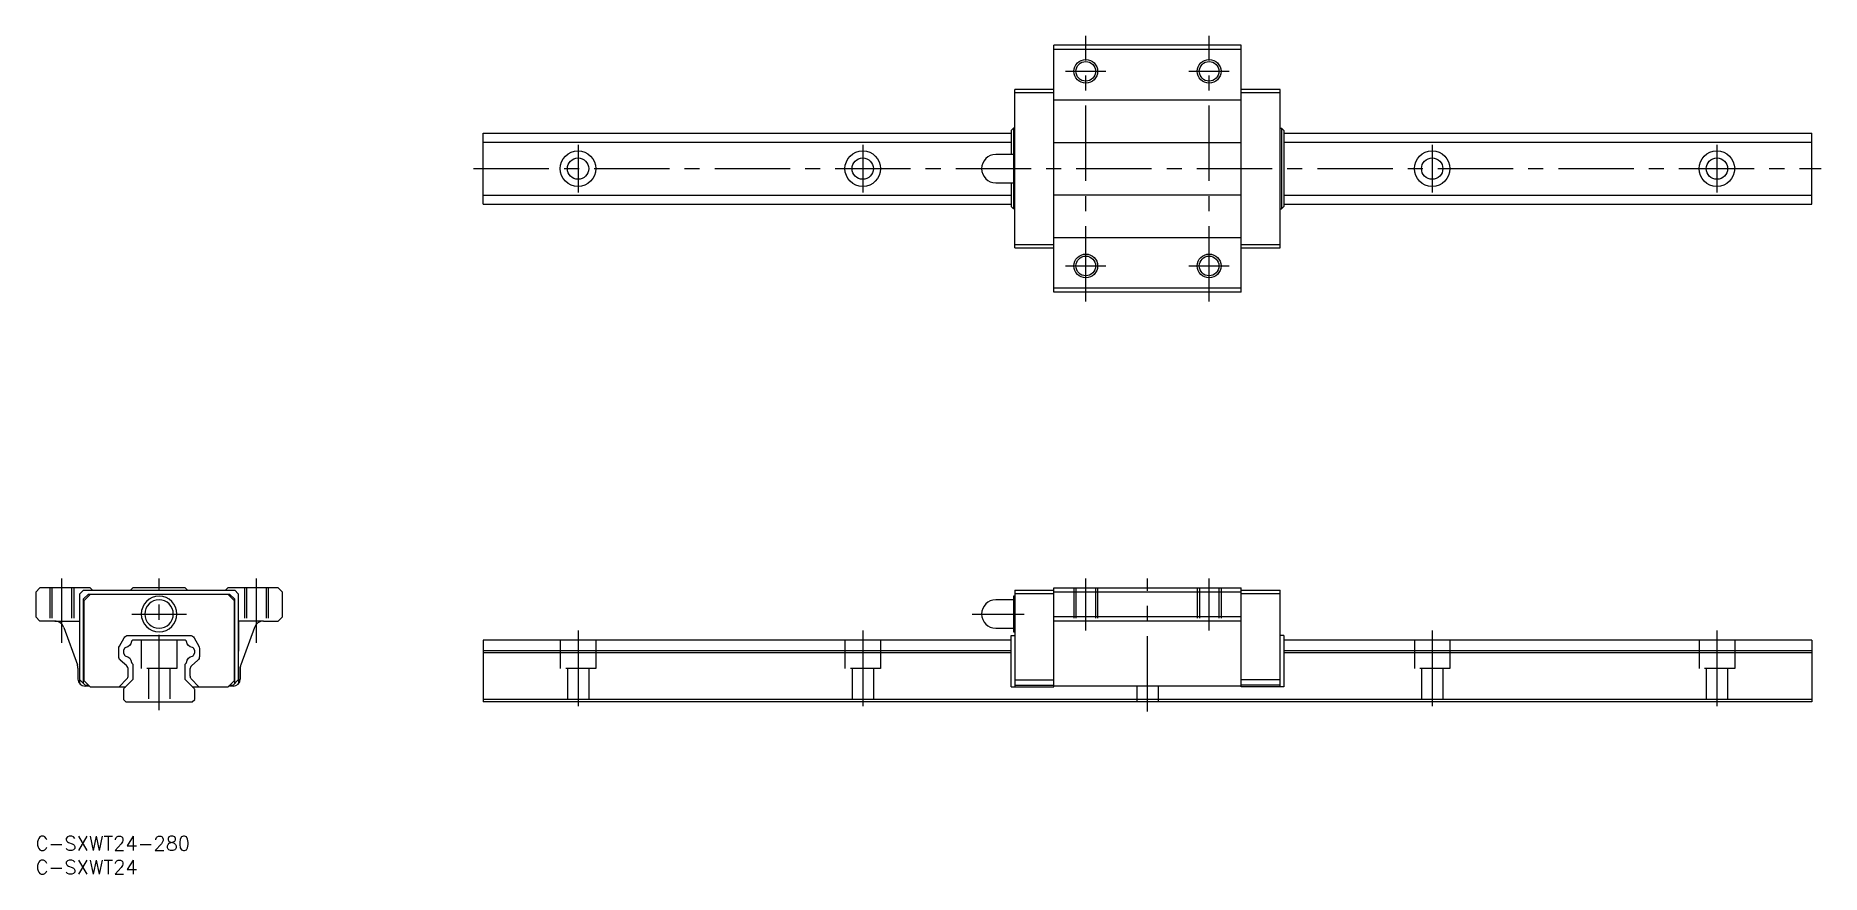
# Model space of a CAD drawing. Extents: x 0 to 376, y -8 to 169.
import ezdxf

# ---------------------------------------------------------------- set-up
doc = ezdxf.new("R2010")
doc.units = 0
doc.header["$LTSCALE"] = 0.5
doc.linetypes.add('CENTER', pattern=[50.8, 31.75, -6.35, 6.35, -6.35])
doc.linetypes.add('DASHED', pattern=[19.05, 12.7, -6.35])
for name, color, linetype in [('MSM_CENTER', 1, 'CENTER'), ('MSM_CONTINUOUS', 7, 'CONTINUOUS'), ('MSM_DASHED', 4, 'DASHED'), ('MSM_NARROW', 5, 'CONTINUOUS'), ('MSM_PART_NUMBER', 7, 'CONTINUOUS')]:
    doc.layers.add(name, color=color, linetype=linetype)
doc.styles.get("Standard").update_dxf_attribs({"font": 'txt.shx', "height": 3, "bigfont": 'bigfont.shx'})

# ---------------------------------------------------------------- blocks, each defined once
blk = doc.blocks.new('*U48')
at = {"layer": 'MSM_PART_NUMBER'}
blk.add_text('C-SXWT24-280', height=3, dxfattribs=at).set_placement((0, -3))
blk = doc.blocks.new('*U49')
at = {"layer": 'MSM_PART_NUMBER'}
blk.add_text('C-SXWT24', height=3, dxfattribs=at).set_placement((0, -8))

msp = doc.modelspace()

# ---------------------------------------------------------------- linework, layer by layer
at = {"layer": 'MSM_CENTER'}
for p, q in [((221.29, 112.65), (221.29, 168.65)), ((247.29, 112.65), (247.29, 168.65)), ((217.04, 161.15), (225.54, 161.15)), ((243.04, 161.15), (251.54, 161.15)), ((114.29, 145.65), (114.29, 135.65)), ((174.29, 145.65), (174.29, 135.65)), ((294.29, 145.65), (294.29, 135.65)), ((354.29, 145.65), (354.29, 135.65)), ((92.29, 140.65), (376.29, 140.65)), ((217.04, 120.15), (225.54, 120.15)), ((243.04, 120.15), (251.54, 120.15)), ((5.5, 40.78), (5.5, 54.32)), ((26, 26.58), (26, 54.32)), ((46.5, 40.78), (46.5, 54.32)), ((221.29, 43.32), (221.29, 54.32)), ((234.29, 26.32), (234.29, 54.32)), ((247.29, 43.32), (247.29, 54.32)), ((20.25, 46.82), (31.75, 46.82)), ((197.34, 46.82), (208.34, 46.82)), ((114.29, 43.32), (114.29, 26.32)), ((174.29, 43.32), (174.29, 26.32)), ((294.29, 43.32), (294.29, 26.32)), ((354.29, 43.32), (354.29, 26.32))]:
    msp.add_line(p, q, dxfattribs=at)
at = {"layer": 'MSM_CONTINUOUS'}
for p, q in [((254.04, 166.65), (214.54, 166.65)), ((214.54, 114.65), (214.54, 166.65)), ((254.04, 165.75), (214.54, 165.75)), ((254.04, 114.65), (254.04, 166.65)), ((206.34, 123.95), (206.34, 157.35)), ((214.54, 157.35), (206.34, 157.35)), ((214.54, 156.6), (206.34, 156.6)), ((214.54, 155.15), (254.04, 155.15)), ((262.24, 157.35), (254.04, 157.35)), ((262.24, 156.6), (254.04, 156.6)), ((262.24, 123.95), (262.24, 157.35)), ((94.29, 148.15), (205.54, 148.15)), ((94.29, 133.15), (94.29, 148.15)), ((206.04, 149.15), (205.54, 148.65)), ((205.54, 148.65), (205.54, 143.65)), ((206.04, 149.15), (206.04, 132.15)), ((206.34, 149.15), (206.04, 149.15)), ((262.24, 149.15), (262.54, 149.15)), ((262.54, 149.15), (262.54, 132.15)), ((262.54, 149.15), (263.04, 148.65)), ((263.04, 148.65), (263.04, 132.65)), ((263.04, 148.15), (374.29, 148.15)), ((374.29, 133.15), (374.29, 148.15)), ((94.29, 146.25), (205.54, 146.25)), ((206.04, 143.65), (202.34, 143.65)), ((206.34, 144.4), (206.04, 144.4)), ((214.54, 146.15), (254.04, 146.15)), ((263.04, 146.25), (374.29, 146.25)), ((202.34, 137.65), (206.04, 137.65)), ((205.54, 137.65), (205.54, 132.65)), ((206.04, 136.9), (206.34, 136.9)), ((94.29, 135.05), (205.54, 135.05)), ((94.29, 133.15), (205.54, 133.15)), ((206.04, 132.15), (205.54, 132.65)), ((206.34, 132.15), (206.04, 132.15)), ((214.54, 135.15), (254.04, 135.15)), ((262.24, 132.15), (262.54, 132.15)), ((262.54, 132.15), (263.04, 132.65)), ((263.04, 135.05), (374.29, 135.05)), ((263.04, 133.15), (374.29, 133.15)), ((206.34, 124.7), (214.54, 124.7)), ((214.54, 126.15), (254.04, 126.15)), ((254.04, 124.7), (262.24, 124.7)), ((206.34, 123.95), (214.54, 123.95)), ((254.04, 123.95), (262.24, 123.95)), ((214.54, 115.55), (254.04, 115.55)), ((254.04, 114.65), (214.54, 114.65)), ((0.9, 52.32), (0, 51.42)), ((0, 51.42), (0, 46.22)), ((11.5, 52.32), (0.9, 52.32)), ((10.05, 51.82), (9.3, 51.07)), ((9.3, 32.98), (9.3, 51.07)), ((10.05, 51.82), (41.95, 51.82)), ((10.1, 49.99), (11.13, 51.02)), ((10.1, 32.18), (10.1, 49.99)), ((11.45, 50.92), (10.2, 49.67)), ((10.2, 32.77), (10.2, 49.67)), ((11.13, 51.02), (40.87, 51.02)), ((40.55, 50.92), (11.45, 50.92)), ((12, 51.82), (11.5, 52.32)), ((20.5, 52.32), (20, 51.82)), ((31.5, 52.32), (20.5, 52.32)), ((32, 51.82), (31.5, 52.32)), ((40.5, 52.32), (40, 51.82)), ((51.1, 52.32), (40.5, 52.32)), ((41.8, 49.67), (40.55, 50.92)), ((40.87, 51.02), (41.9, 49.99)), ((41.8, 49.67), (41.8, 32.77)), ((41.9, 49.99), (41.9, 32.18)), ((42.7, 51.07), (41.95, 51.82)), ((42.7, 51.07), (42.7, 32.98)), ((52, 51.42), (51.1, 52.32)), ((52, 46.22), (52, 51.42)), ((206.04, 49.82), (202.34, 49.82)), ((206.34, 50.57), (206.04, 50.57)), ((206.04, 50.57), (206.04, 43.07)), ((206.34, 51.82), (206.34, 31.52)), ((206.34, 51.82), (214.54, 51.82)), ((214.54, 51.07), (206.34, 51.07)), ((214.54, 31.52), (214.54, 52.32)), ((214.54, 52.32), (254.04, 52.32)), ((254.04, 51.42), (214.54, 51.42)), ((254.04, 31.52), (254.04, 52.32)), ((254.04, 51.82), (262.24, 51.82)), ((262.24, 51.07), (254.04, 51.07)), ((262.24, 31.52), (262.24, 51.82)), ((0.9, 45.32), (0, 46.22)), ((4.03, 45.32), (0.9, 45.32)), ((47.97, 45.32), (51.1, 45.32)), ((52, 46.22), (51.1, 45.32)), ((254.04, 46.22), (214.54, 46.22)), ((254.04, 45.32), (214.54, 45.32)), ((5.91, 44.01), (8.78, 36.13)), ((17.63, 40.06), (18.61, 41.81)), ((19.48, 42.32), (32.52, 42.32)), ((33.39, 41.81), (34.37, 40.06)), ((46.09, 44.01), (43.22, 36.13)), ((202.34, 43.82), (206.04, 43.82)), ((205.54, 31.52), (205.54, 42.32)), ((205.54, 42.32), (206.34, 42.32)), ((206.04, 43.07), (206.34, 43.07)), ((263.04, 42.32), (262.24, 42.32)), ((263.04, 42.32), (263.04, 31.52)), ((17.5, 37.86), (17.5, 39.57)), ((18.74, 39.62), (18.5, 39.11)), ((18.5, 39.11), (18.5, 38.64)), ((18.5, 38.64), (18.74, 38.13)), ((20.4, 41.32), (20.28, 41.2)), ((31.6, 41.32), (20.4, 41.32)), ((31.72, 41.2), (31.6, 41.32)), ((33.5, 39.11), (33.26, 39.62)), ((33.26, 38.13), (33.5, 38.64)), ((33.5, 38.64), (33.5, 39.11)), ((34.5, 39.57), (34.5, 37.86)), ((205.54, 41.32), (94.29, 41.32)), ((94.29, 41.32), (94.29, 28.32)), ((94.29, 39.11), (205.54, 39.11)), ((205.54, 38.64), (94.29, 38.64)), ((374.29, 41.32), (263.04, 41.32)), ((263.04, 39.11), (374.29, 39.11)), ((374.29, 38.64), (263.04, 38.64)), ((374.29, 41.32), (374.29, 28.32)), ((8.9, 35.45), (8.9, 33.12)), ((19.17, 35.92), (17.83, 37.12)), ((19.5, 33.85), (19.5, 35.18)), ((20.28, 36.46), (20.41, 36.33)), ((20.5, 36.12), (20.5, 33.15)), ((31.5, 33.15), (31.5, 36.12)), ((31.59, 36.33), (31.72, 36.46)), ((32.5, 35.18), (32.5, 33.85)), ((34.17, 37.12), (32.83, 35.92)), ((43.1, 35.45), (43.1, 33.12)), ((10.41, 31.87), (9.3, 32.98)), ((10.2, 32.77), (11.45, 31.52)), ((11.35, 31.62), (10.4, 31.62)), ((10.41, 31.87), (11.1, 31.87)), ((11.45, 31.52), (19, 31.52)), ((17.59, 31.52), (19.21, 33.15)), ((18.5, 30.9), (18.5, 28.82)), ((20.41, 32.94), (18.59, 31.11)), ((33.41, 31.11), (31.59, 32.94)), ((32.79, 33.15), (34.41, 31.52)), ((33, 31.52), (40.55, 31.52)), ((33.5, 28.82), (33.5, 30.9)), ((40.55, 31.52), (41.8, 32.77)), ((41.6, 31.62), (40.65, 31.62)), ((40.9, 31.87), (41.59, 31.87)), ((41.59, 31.87), (42.7, 32.98)), ((205.54, 31.52), (214.54, 31.52)), ((206.34, 32.98), (214.54, 32.98)), ((206.34, 31.87), (214.54, 31.87)), ((254.04, 31.62), (214.54, 31.62)), ((262.24, 32.98), (254.04, 32.98)), ((262.24, 31.87), (254.04, 31.87)), ((263.04, 31.52), (254.04, 31.52)), ((19, 28.32), (18.5, 28.82)), ((19, 28.32), (33, 28.32)), ((33, 28.32), (33.5, 28.82)), ((374.29, 28.82), (94.29, 28.82)), ((374.29, 28.32), (94.29, 28.32))]:
    msp.add_line(p, q, dxfattribs=at)
for centre, radius in [((221.29, 161.15), 2.07), ((247.29, 161.15), 2.07), ((114.29, 140.65), 3.75), ((174.29, 140.65), 3.75), ((294.29, 140.65), 3.75), ((354.29, 140.65), 3.75), ((114.29, 140.65), 2.25), ((174.29, 140.65), 2.25), ((294.29, 140.65), 2.25), ((354.29, 140.65), 2.25), ((221.29, 120.15), 2.07), ((247.29, 120.15), 2.07)]:
    msp.add_circle(centre, radius, dxfattribs=at)
at = {"layer": 'MSM_CONTINUOUS', "extrusion": (0, 0, -1)}
for radius in [3.75, 3]:
    msp.add_circle((-26, 46.82), radius, dxfattribs=at)
at = {"layer": 'MSM_CONTINUOUS'}
for centre, radius, start, end in [((202.34, 140.65), 3, 90, 270), ((202.34, 46.82), 3, 90, 270), ((4.03, 43.32), 2, 20, 90), ((47.97, 43.32), 2, 90, 160), ((19.01, 39.49), 0.3, 97.8646, 155), ((19.01, 38.26), 0.3, 205, 262.1354), ((20.49, 40.99), 0.3, 135.0001, 172.82), ((31.51, 40.99), 0.3, 7.1801, 45), ((32.99, 39.49), 0.3, 25, 82.1354), ((32.99, 38.26), 0.3, 277.8646, 335), ((6.9, 35.45), 2, 0, 20), ((18.5, 35.18), 1, 0, 48.187), ((20.5, 36.67), 0.3, 184.2317, 225), ((31.5, 36.67), 0.3, 315, 355.7683), ((33.5, 35.18), 1, 131.813, 180), ((45.1, 35.45), 2, 160, 180), ((10.4, 33.12), 1.5, 180, 270), ((18.8, 30.9), 0.3, 135.0002, 180), ((18.5, 33.85), 1, 315, 0), ((33.5, 33.85), 1, 180, 225), ((33.2, 30.9), 0.3, 0, 45), ((41.6, 33.12), 1.5, 270, 0)]:
    msp.add_arc(centre, radius, start, end, dxfattribs=at)
at = {"layer": 'MSM_CONTINUOUS', "extrusion": (0, 0, -1)}
for centre, radius, start, end in [((-19.48, 41.32), 1, 29.2444, 90), ((-32.52, 41.32), 1, 90, 150.7556), ((-18.5, 39.57), 1, 0, 29.2444), ((-18.5, 37.86), 1, 311.813, 0), ((-18.77, 41.2), 1.43, 187.18, 262.1354), ((-18.77, 36.54), 1.43, 97.8646, 175.7683), ((-33.23, 36.54), 1.43, 4.2317, 82.1354), ((-33.23, 41.2), 1.43, 277.8646, 352.82), ((-33.5, 37.86), 1, 180, 228.187), ((-33.5, 39.57), 1, 150.7556, 180), ((-20.2, 36.12), 0.3, 134.9998, 180), ((-31.8, 36.12), 0.3, 0, 45), ((-20.2, 33.15), 0.3, 180, 225), ((-31.8, 33.15), 0.3, 315, 0)]:
    msp.add_arc(centre, radius, start, end, dxfattribs=at)
at = {"layer": 'MSM_DASHED'}
for p, q in [((3, 52.32), (3, 45.32)), ((3.43, 52.32), (3.43, 45.32)), ((7.57, 52.32), (7.57, 45.32)), ((8, 52.32), (8, 45.32)), ((44, 52.32), (44, 45.32)), ((44.43, 52.32), (44.43, 45.32)), ((48.57, 52.32), (48.57, 45.32)), ((49, 52.32), (49, 45.32)), ((218.79, 52.32), (218.79, 45.32)), ((219.23, 52.32), (219.23, 45.32)), ((223.36, 52.32), (223.36, 45.32)), ((223.79, 52.32), (223.79, 45.32)), ((244.79, 52.32), (244.79, 45.32)), ((245.23, 52.32), (245.23, 45.32)), ((249.36, 52.32), (249.36, 45.32)), ((249.79, 52.32), (249.79, 45.32)), ((4.03, 45.32), (9.25, 45.32)), ((9.25, 45.32), (9.25, 32.16)), ((42.75, 45.32), (42.75, 32.16)), ((47.97, 45.32), (42.75, 45.32)), ((22.25, 41.32), (22.25, 35.32)), ((29.75, 41.32), (29.75, 35.32)), ((110.54, 41.32), (110.54, 35.32)), ((118.04, 41.32), (118.04, 35.32)), ((170.54, 41.32), (170.54, 35.32)), ((178.04, 41.32), (178.04, 35.32)), ((290.54, 41.32), (290.54, 35.32)), ((298.04, 41.32), (298.04, 35.32)), ((350.54, 41.32), (350.54, 35.32)), ((358.04, 41.32), (358.04, 35.32)), ((29.75, 35.32), (22.25, 35.32)), ((23.75, 35.32), (23.75, 28.32)), ((28.25, 35.32), (28.25, 28.32)), ((118.04, 35.32), (110.54, 35.32)), ((112.04, 35.32), (112.04, 28.32)), ((116.54, 35.32), (116.54, 28.32)), ((178.04, 35.32), (170.54, 35.32)), ((172.04, 35.32), (172.04, 28.32)), ((176.54, 35.32), (176.54, 28.32)), ((298.04, 35.32), (290.54, 35.32)), ((292.04, 35.32), (292.04, 28.32)), ((296.54, 35.32), (296.54, 28.32)), ((358.04, 35.32), (350.54, 35.32)), ((352.04, 35.32), (352.04, 28.32)), ((356.54, 35.32), (356.54, 28.32)), ((232.04, 31.62), (232.04, 28.32)), ((236.54, 31.62), (236.54, 28.32))]:
    msp.add_line(p, q, dxfattribs=at)
at = {"layer": 'MSM_NARROW'}
for centre in [(221.29, 161.15), (247.29, 161.15), (221.29, 120.15), (247.29, 120.15)]:
    msp.add_circle(centre, 2.5, dxfattribs=at)

# ---------------------------------------------------------------- block references
at = {"layer": 'MSM_CONTINUOUS'}
for name in ['*U48', '*U49']:
    msp.add_blockref(name, (0, 0), dxfattribs=at)

doc.saveas('drawing.dxf')
